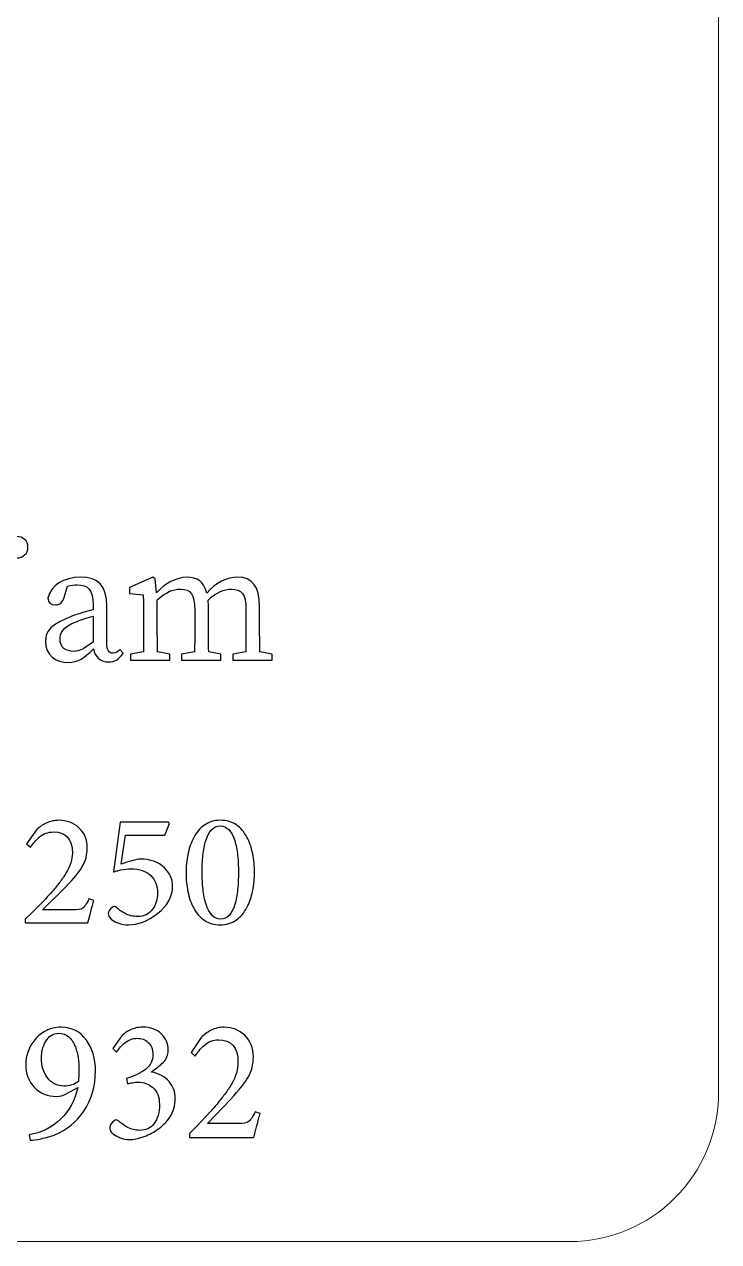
# Model space of a CAD drawing. Header units: millimetres. Extents: x -576 to 618, y 160 to 343.
# Drawn here: x -382.13 to -368.21, y 159.6 to 184.01 of the extents above; entities that cross this region are included whole.
import ezdxf

# ---------------------------------------------------------------- set-up
doc = ezdxf.new("R2010")
doc.units = ezdxf.units.MM
doc.header["$MEASUREMENT"] = 0
doc.layers.add('Layer 1', color=7, linetype='Continuous')

msp = doc.modelspace()

# ---------------------------------------------------------------- linework, layer by layer
at = {"layer": 'Layer 1', "color": 250, "lineweight": 18}
msp.add_open_spline([(-371.198, 199.3977), (-371.198, 199.3977), (-405.028, 199.3977), (-405.028, 199.3977), (-406.672, 199.3977), (-408.013, 198.0567), (-408.013, 196.4127), (-408.013, 196.4127), (-408.013, 162.5827), (-408.013, 162.5827), (-408.013, 160.9387), (-406.672, 159.5977), (-405.028, 159.5977), (-405.028, 159.5977), (-371.198, 159.5977), (-371.198, 159.5977), (-369.554, 159.5977), (-368.213, 160.9387), (-368.213, 162.5827), (-368.213, 162.5827), (-368.213, 196.4127), (-368.213, 196.4127), (-368.213, 198.0567), (-369.554, 199.3977), (-371.198, 199.3977)], degree=3, knots=[0, 0, 0, 0, 0.125, 0.125, 0.125, 0.25, 0.25, 0.25, 0.375, 0.375, 0.375, 0.5, 0.5, 0.5, 0.625, 0.625, 0.625, 0.75, 0.75, 0.75, 0.875, 0.875, 0.875, 1, 1, 1, 1], dxfattribs=at)
at = {"layer": 'Layer 1', "color": 2}
for points, knots in [([(-382.5061, 173.5231), (-382.5061, 173.6529), (-382.4068, 173.7384), (-382.2805, 173.7384), (-382.1539, 173.7384), (-382.0547, 173.6529), (-382.0547, 173.5231), (-382.0547, 173.3966), (-382.1539, 173.3078), (-382.2805, 173.3078), (-382.4068, 173.3078), (-382.5061, 173.3966), (-382.5061, 173.5231)], [0, 0, 0, 0, 0.25, 0.25, 0.25, 0.5, 0.5, 0.5, 0.75, 0.75, 0.75, 1, 1, 1, 1]), ([(-380.7483, 172.2674), (-380.7483, 172.2674), (-380.7483, 172.3507), (-380.7483, 172.3507), (-380.7483, 172.6856), (-380.8441, 172.7675), (-381.0699, 172.7675), (-381.1228, 172.7675), (-381.1866, 172.763), (-381.2612, 172.7444), (-381.2612, 172.7444), (-381.3296, 172.5181), (-381.3296, 172.5181), (-381.3602, 172.4189), (-381.4116, 172.3645), (-381.5039, 172.3645), (-381.5963, 172.3645), (-381.651, 172.4157), (-381.6579, 172.5012), (-381.5928, 172.761), (-381.34, 172.9215), (-380.9982, 172.9215), (-380.6461, 172.9215), (-380.4752, 172.761), (-380.4752, 172.33), (-380.4752, 172.33), (-380.4752, 171.6055), (-380.4752, 171.6055), (-380.4752, 171.4518), (-380.4273, 171.3971), (-380.3487, 171.3971), (-380.2906, 171.3971), (-380.2529, 171.4277), (-380.2155, 171.4722), (-380.2155, 171.4722), (-380.1469, 171.3971), (-380.1469, 171.3971), (-380.2288, 171.2673), (-380.3212, 171.2228), (-380.4373, 171.2228), (-380.5989, 171.2228), (-380.7123, 171.3237), (-380.7411, 171.4864), (-380.9297, 171.2999), (-381.0451, 171.2124), (-381.2442, 171.2124), (-381.4936, 171.2124), (-381.7024, 171.356), (-381.7024, 171.6396), (-381.7024, 171.8312), (-381.5997, 171.9848), (-381.1415, 172.1525), (-381.0345, 172.1907), (-380.8872, 172.2348), (-380.7483, 172.2674)], [0, 0, 0, 0, 0.0555556, 0.0555556, 0.0555556, 0.1111111, 0.1111111, 0.1111111, 0.1666667, 0.1666667, 0.1666667, 0.2222222, 0.2222222, 0.2222222, 0.2777778, 0.2777778, 0.2777778, 0.3333333, 0.3333333, 0.3333333, 0.3888889, 0.3888889, 0.3888889, 0.4444444, 0.4444444, 0.4444444, 0.5, 0.5, 0.5, 0.5555556, 0.5555556, 0.5555556, 0.6111111, 0.6111111, 0.6111111, 0.6666667, 0.6666667, 0.6666667, 0.7222222, 0.7222222, 0.7222222, 0.7777778, 0.7777778, 0.7777778, 0.8333333, 0.8333333, 0.8333333, 0.8888889, 0.8888889, 0.8888889, 0.9444444, 0.9444444, 0.9444444, 1, 1, 1, 1]), ([(-377.4063, 171.4255), (-377.4063, 171.4255), (-377.162, 171.3764), (-377.162, 171.3764), (-377.162, 171.3764), (-377.162, 171.257), (-377.162, 171.257), (-377.162, 171.257), (-377.4015, 171.257), (-377.4015, 171.257), (-377.4015, 171.257), (-377.6953, 171.257), (-377.6953, 171.257), (-377.6953, 171.257), (-377.9482, 171.257), (-377.9482, 171.257), (-377.9482, 171.257), (-377.9482, 171.3764), (-377.9482, 171.3764), (-377.9482, 171.3764), (-377.6903, 171.4235), (-377.6903, 171.4235), (-377.6868, 171.5935), (-377.685, 171.8171), (-377.685, 171.9747), (-377.685, 171.9747), (-377.685, 172.2687), (-377.685, 172.2687), (-377.685, 172.5902), (-377.774, 172.6821), (-377.9755, 172.6821), (-378.1243, 172.6821), (-378.2636, 172.6248), (-378.4454, 172.4633), (-378.4399, 172.4104), (-378.4371, 172.3523), (-378.4371, 172.289), (-378.4371, 172.289), (-378.4371, 171.9747), (-378.4371, 171.9747), (-378.4371, 171.8177), (-378.4353, 171.5953), (-378.4318, 171.4255), (-378.4318, 171.4255), (-378.1877, 171.3764), (-378.1877, 171.3764), (-378.1877, 171.3764), (-378.1877, 171.257), (-378.1877, 171.257), (-378.1877, 171.257), (-378.4268, 171.257), (-378.4268, 171.257), (-378.4268, 171.257), (-378.7207, 171.257), (-378.7207, 171.257), (-378.7207, 171.257), (-378.9739, 171.257), (-378.9739, 171.257), (-378.9739, 171.257), (-378.9739, 171.3764), (-378.9739, 171.3764), (-378.9739, 171.3764), (-378.7159, 171.4235), (-378.7159, 171.4235), (-378.7125, 171.5935), (-378.7107, 171.8171), (-378.7107, 171.9747), (-378.7107, 171.9747), (-378.7107, 172.2618), (-378.7107, 172.2618), (-378.7107, 172.5799), (-378.7926, 172.6821), (-378.9975, 172.6821), (-379.1569, 172.6821), (-379.2854, 172.6204), (-379.4624, 172.4701), (-379.4624, 172.4701), (-379.4624, 171.9747), (-379.4624, 171.9747), (-379.4624, 171.8222), (-379.4608, 171.597), (-379.4573, 171.4255), (-379.4573, 171.4255), (-379.2129, 171.3764), (-379.2129, 171.3764), (-379.2129, 171.3764), (-379.2129, 171.257), (-379.2129, 171.257), (-379.2129, 171.257), (-379.4523, 171.257), (-379.4523, 171.257), (-379.4523, 171.257), (-379.7462, 171.257), (-379.7462, 171.257), (-379.7462, 171.257), (-379.9991, 171.257), (-379.9991, 171.257), (-379.9991, 171.257), (-379.9991, 171.3764), (-379.9991, 171.3764), (-379.9991, 171.3764), (-379.7413, 171.4235), (-379.7413, 171.4235), (-379.7377, 171.5952), (-379.7359, 171.8216), (-379.7359, 171.9747), (-379.7359, 171.9747), (-379.7359, 172.1353), (-379.7359, 172.1353), (-379.7359, 172.3234), (-379.7394, 172.4292), (-379.7462, 172.5659), (-379.7462, 172.5659), (-380.0198, 172.5967), (-380.0198, 172.5967), (-380.0198, 172.5967), (-380.0198, 172.7166), (-380.0198, 172.7166), (-380.0198, 172.7166), (-379.5547, 172.9215), (-379.5547, 172.9215), (-379.5547, 172.9215), (-379.5037, 172.8874), (-379.5037, 172.8874), (-379.5037, 172.8874), (-379.4749, 172.611), (-379.4749, 172.611), (-379.3133, 172.7903), (-379.083, 172.9215), (-378.8712, 172.9215), (-378.6586, 172.9215), (-378.5265, 172.8268), (-378.4697, 172.6037), (-378.2962, 172.814), (-378.0668, 172.9215), (-377.8455, 172.9215), (-377.5724, 172.9215), (-377.4115, 172.7506), (-377.4115, 172.327), (-377.4115, 172.327), (-377.4115, 171.9747), (-377.4115, 171.9747), (-377.4115, 171.8177), (-377.4097, 171.5952), (-377.4063, 171.4255)], [0, 0, 0, 0, 0.0208333, 0.0208333, 0.0208333, 0.0416667, 0.0416667, 0.0416667, 0.0625, 0.0625, 0.0625, 0.0833333, 0.0833333, 0.0833333, 0.1041667, 0.1041667, 0.1041667, 0.125, 0.125, 0.125, 0.1458333, 0.1458333, 0.1458333, 0.1666667, 0.1666667, 0.1666667, 0.1875, 0.1875, 0.1875, 0.2083333, 0.2083333, 0.2083333, 0.2291667, 0.2291667, 0.2291667, 0.25, 0.25, 0.25, 0.2708333, 0.2708333, 0.2708333, 0.2916667, 0.2916667, 0.2916667, 0.3125, 0.3125, 0.3125, 0.3333333, 0.3333333, 0.3333333, 0.3541667, 0.3541667, 0.3541667, 0.375, 0.375, 0.375, 0.3958333, 0.3958333, 0.3958333, 0.4166667, 0.4166667, 0.4166667, 0.4375, 0.4375, 0.4375, 0.4583333, 0.4583333, 0.4583333, 0.4791667, 0.4791667, 0.4791667, 0.5, 0.5, 0.5, 0.5208333, 0.5208333, 0.5208333, 0.5416667, 0.5416667, 0.5416667, 0.5625, 0.5625, 0.5625, 0.5833333, 0.5833333, 0.5833333, 0.6041667, 0.6041667, 0.6041667, 0.625, 0.625, 0.625, 0.6458333, 0.6458333, 0.6458333, 0.6666667, 0.6666667, 0.6666667, 0.6875, 0.6875, 0.6875, 0.7083333, 0.7083333, 0.7083333, 0.7291667, 0.7291667, 0.7291667, 0.75, 0.75, 0.75, 0.7708333, 0.7708333, 0.7708333, 0.7916667, 0.7916667, 0.7916667, 0.8125, 0.8125, 0.8125, 0.8333333, 0.8333333, 0.8333333, 0.8541667, 0.8541667, 0.8541667, 0.875, 0.875, 0.875, 0.8958333, 0.8958333, 0.8958333, 0.9166667, 0.9166667, 0.9166667, 0.9375, 0.9375, 0.9375, 0.9583333, 0.9583333, 0.9583333, 0.9791667, 0.9791667, 0.9791667, 1, 1, 1, 1]), ([(-380.7483, 171.6207), (-380.7483, 171.6207), (-380.7483, 172.1406), (-380.7483, 172.1406), (-380.8702, 172.108), (-380.9958, 172.0658), (-381.0699, 172.0361), (-381.3774, 171.9166), (-381.4116, 171.7866), (-381.4116, 171.6876), (-381.4116, 171.5064), (-381.292, 171.4347), (-381.1349, 171.4347), (-381.0183, 171.4347), (-380.9505, 171.4768), (-380.7483, 171.6207)], [0, 0, 0, 0, 0.2, 0.2, 0.2, 0.4, 0.4, 0.4, 0.6, 0.6, 0.6, 0.8, 0.8, 0.8, 1, 1, 1, 1]), ([(-380.7329, 166.4386), (-380.7522, 166.3762), (-380.7732, 166.3011), (-380.7952, 166.2136), (-380.7952, 166.2136), (-380.8531, 165.989), (-380.8531, 165.989), (-380.8531, 165.989), (-382.1082, 165.989), (-382.1082, 165.989), (-382.1082, 165.989), (-382.1082, 166.0669), (-382.1082, 166.0669), (-382.1082, 166.0669), (-381.9704, 166.2005), (-381.9704, 166.2005), (-381.9704, 166.2005), (-381.6989, 166.4741), (-381.6989, 166.4741), (-381.6541, 166.523), (-381.6128, 166.5698), (-381.5742, 166.6142), (-381.5132, 166.6839), (-381.4629, 166.7448), (-381.4229, 166.7969), (-381.371, 166.8634), (-381.3271, 166.9265), (-381.2917, 166.986), (-381.207, 167.1296), (-381.1645, 167.2639), (-381.1645, 167.3886), (-381.1645, 167.672), (-381.2924, 167.8135), (-381.5473, 167.8135), (-381.6482, 167.8135), (-381.7417, 167.7788), (-381.8278, 167.709), (-381.8604, 167.6823), (-381.8932, 167.6488), (-381.9256, 167.6089), (-381.9511, 167.5806), (-381.9769, 167.5466), (-382.0035, 167.5065), (-382.0035, 167.5065), (-382.0813, 167.5779), (-382.0813, 167.5779), (-382.0813, 167.5779), (-381.8836, 167.8535), (-381.8836, 167.8535), (-381.8257, 167.9113), (-381.7602, 167.9575), (-381.6875, 167.9915), (-381.6076, 168.0285), (-381.5223, 168.0471), (-381.4318, 168.0471), (-381.2745, 168.0471), (-381.1418, 167.9975), (-381.0334, 167.8983), (-380.9206, 167.7942), (-380.8645, 167.6591), (-380.8645, 167.4931), (-380.8645, 167.3581), (-380.8976, 167.2326), (-380.9644, 167.1173), (-381.0267, 167.0119), (-381.1401, 166.8753), (-381.3048, 166.7076), (-381.3048, 166.7076), (-381.761, 166.2494), (-381.761, 166.2494), (-381.761, 166.2494), (-381.1581, 166.2494), (-381.1581, 166.2494), (-381.0616, 166.2494), (-380.9971, 166.2597), (-380.9644, 166.2804), (-380.9259, 166.3041), (-380.8815, 166.3672), (-380.831, 166.4697), (-380.831, 166.4697), (-380.7329, 166.4386), (-380.7329, 166.4386)], [0, 0, 0, 0, 0.037037, 0.037037, 0.037037, 0.0740741, 0.0740741, 0.0740741, 0.1111111, 0.1111111, 0.1111111, 0.1481481, 0.1481481, 0.1481481, 0.1851852, 0.1851852, 0.1851852, 0.2222222, 0.2222222, 0.2222222, 0.2592593, 0.2592593, 0.2592593, 0.2962963, 0.2962963, 0.2962963, 0.3333333, 0.3333333, 0.3333333, 0.3703704, 0.3703704, 0.3703704, 0.4074074, 0.4074074, 0.4074074, 0.4444444, 0.4444444, 0.4444444, 0.4814815, 0.4814815, 0.4814815, 0.5185185, 0.5185185, 0.5185185, 0.5555556, 0.5555556, 0.5555556, 0.5925926, 0.5925926, 0.5925926, 0.6296296, 0.6296296, 0.6296296, 0.6666667, 0.6666667, 0.6666667, 0.7037037, 0.7037037, 0.7037037, 0.7407407, 0.7407407, 0.7407407, 0.7777778, 0.7777778, 0.7777778, 0.8148148, 0.8148148, 0.8148148, 0.8518519, 0.8518519, 0.8518519, 0.8888889, 0.8888889, 0.8888889, 0.9259259, 0.9259259, 0.9259259, 0.962963, 0.962963, 0.962963, 1, 1, 1, 1]), ([(-380.1831, 167.1662), (-380.1062, 167.1957), (-380.0363, 167.2196), (-379.9739, 167.237), (-379.8967, 167.2581), (-379.8382, 167.2685), (-379.7982, 167.2685), (-379.5995, 167.2685), (-379.4399, 167.2106), (-379.3197, 167.0948), (-379.2102, 166.9912), (-379.1551, 166.8665), (-379.1551, 166.721), (-379.1551, 166.5209), (-379.256, 166.339), (-379.4578, 166.176), (-379.6535, 166.0262), (-379.8478, 165.9511), (-380.0407, 165.9511), (-380.1103, 165.9511), (-380.1803, 165.9639), (-380.2499, 165.989), (-380.3092, 166.0113), (-380.354, 166.0365), (-380.3836, 166.0648), (-380.4293, 166.1075), (-380.4493, 166.1461), (-380.4435, 166.1801), (-380.4435, 166.2205), (-380.4185, 166.2605), (-380.3677, 166.3004), (-380.3381, 166.3228), (-380.3078, 166.3211), (-380.2768, 166.296), (-380.2529, 166.2753), (-380.2306, 166.2566), (-380.21, 166.2405), (-380.1785, 166.2182), (-380.1475, 166.1989), (-380.1165, 166.1826), (-380.0336, 166.1395), (-379.9468, 166.1183), (-379.8561, 166.1183), (-379.73, 166.1183), (-379.6305, 166.1661), (-379.5577, 166.2625), (-379.4913, 166.35), (-379.4578, 166.4578), (-379.4578, 166.5854), (-379.4578, 166.7334), (-379.503, 166.8516), (-379.5936, 166.9391), (-379.687, 167.0294), (-379.8195, 167.0749), (-379.9918, 167.0749), (-380.0543, 167.0749), (-380.12, 167.0673), (-380.19, 167.0525), (-380.2164, 167.0466), (-380.244, 167.0395), (-380.2722, 167.0305), (-380.2722, 167.0305), (-380.3257, 167.0149), (-380.3257, 167.0149), (-380.3285, 167.0133), (-380.3329, 167.0119), (-380.3388, 167.0105), (-380.3388, 167.0105), (-380.2054, 168.0071), (-380.2054, 168.0071), (-380.2054, 168.0071), (-379.2373, 168.0071), (-379.2373, 168.0071), (-379.2373, 168.0071), (-379.2175, 167.9826), (-379.2175, 167.9826), (-379.2175, 167.9826), (-379.3087, 167.749), (-379.3087, 167.749), (-379.3087, 167.749), (-380.0963, 167.749), (-380.0963, 167.749), (-380.0963, 167.749), (-380.1831, 167.1662), (-380.1831, 167.1662)], [0, 0, 0, 0, 0.0357143, 0.0357143, 0.0357143, 0.0714286, 0.0714286, 0.0714286, 0.1071429, 0.1071429, 0.1071429, 0.1428571, 0.1428571, 0.1428571, 0.1785714, 0.1785714, 0.1785714, 0.2142857, 0.2142857, 0.2142857, 0.25, 0.25, 0.25, 0.2857143, 0.2857143, 0.2857143, 0.3214286, 0.3214286, 0.3214286, 0.3571429, 0.3571429, 0.3571429, 0.3928571, 0.3928571, 0.3928571, 0.4285714, 0.4285714, 0.4285714, 0.4642857, 0.4642857, 0.4642857, 0.5, 0.5, 0.5, 0.5357143, 0.5357143, 0.5357143, 0.5714286, 0.5714286, 0.5714286, 0.6071429, 0.6071429, 0.6071429, 0.6428571, 0.6428571, 0.6428571, 0.6785714, 0.6785714, 0.6785714, 0.7142857, 0.7142857, 0.7142857, 0.75, 0.75, 0.75, 0.7857143, 0.7857143, 0.7857143, 0.8214286, 0.8214286, 0.8214286, 0.8571429, 0.8571429, 0.8571429, 0.8928571, 0.8928571, 0.8928571, 0.9285714, 0.9285714, 0.9285714, 0.9642857, 0.9642857, 0.9642857, 1, 1, 1, 1]), ([(-378.1939, 168.0471), (-378.074, 168.0471), (-377.9679, 168.0161), (-377.8758, 167.9538), (-377.7929, 167.8971), (-377.7229, 167.8165), (-377.6668, 167.7113), (-377.6147, 167.6147), (-377.5756, 167.5028), (-377.5485, 167.3753), (-377.5251, 167.2563), (-377.5131, 167.1311), (-377.5131, 166.9991), (-377.5131, 166.8748), (-377.5251, 166.7538), (-377.5485, 166.6367), (-377.5756, 166.5075), (-377.6147, 166.3948), (-377.6668, 166.2983), (-377.7246, 166.1899), (-377.795, 166.1068), (-377.8779, 166.0489), (-377.9716, 165.9837), (-378.0784, 165.9511), (-378.1983, 165.9511), (-378.32, 165.9511), (-378.4271, 165.9817), (-378.5187, 166.0423), (-378.6035, 166.099), (-378.6748, 166.1787), (-378.7324, 166.2829), (-378.7844, 166.3776), (-378.8237, 166.4896), (-378.8505, 166.6187), (-378.8742, 166.7359), (-378.8859, 166.862), (-378.8859, 166.997), (-378.8859, 167.1231), (-378.8742, 167.2446), (-378.8505, 167.3618), (-378.8237, 167.4894), (-378.7844, 167.6024), (-378.7324, 167.7001), (-378.6748, 167.8084), (-378.6035, 167.8913), (-378.5187, 167.9492), (-378.4254, 168.0147), (-378.3186, 168.0471), (-378.1983, 168.0471), (-378.1983, 168.0471), (-378.1939, 168.0471), (-378.1939, 168.0471)], [0, 0, 0, 0, 0.0588235, 0.0588235, 0.0588235, 0.1176471, 0.1176471, 0.1176471, 0.1764706, 0.1764706, 0.1764706, 0.2352941, 0.2352941, 0.2352941, 0.2941176, 0.2941176, 0.2941176, 0.3529412, 0.3529412, 0.3529412, 0.4117647, 0.4117647, 0.4117647, 0.4705882, 0.4705882, 0.4705882, 0.5294118, 0.5294118, 0.5294118, 0.5882353, 0.5882353, 0.5882353, 0.6470588, 0.6470588, 0.6470588, 0.7058824, 0.7058824, 0.7058824, 0.7647059, 0.7647059, 0.7647059, 0.8235294, 0.8235294, 0.8235294, 0.8823529, 0.8823529, 0.8823529, 0.9411765, 0.9411765, 0.9411765, 1, 1, 1, 1]), ([(-378.2008, 167.9337), (-378.3327, 167.9337), (-378.4291, 167.8351), (-378.4899, 167.6378), (-378.5166, 167.5547), (-378.5359, 167.4552), (-378.5476, 167.3395), (-378.5584, 167.237), (-378.5635, 167.1252), (-378.5635, 167.0035), (-378.5635, 166.8833), (-378.5573, 166.7713), (-378.5457, 166.6677), (-378.5322, 166.5519), (-378.5122, 166.4517), (-378.4856, 166.3672), (-378.4201, 166.1654), (-378.323, 166.0648), (-378.1939, 166.0648), (-378.0637, 166.0648), (-377.9679, 166.1647), (-377.9069, 166.3652), (-377.8818, 166.4481), (-377.8631, 166.548), (-377.8514, 166.6652), (-377.8411, 166.768), (-377.8359, 166.8806), (-377.8359, 167.0035), (-377.8359, 167.1268), (-377.8411, 167.2396), (-377.8514, 167.3418), (-377.8648, 167.4575), (-377.8842, 167.5569), (-377.9093, 167.6399), (-377.9716, 167.8358), (-378.0681, 167.9337), (-378.1983, 167.9337), (-378.1983, 167.9337), (-378.2008, 167.9337), (-378.2008, 167.9337)], [0, 0, 0, 0, 0.0769231, 0.0769231, 0.0769231, 0.1538462, 0.1538462, 0.1538462, 0.2307692, 0.2307692, 0.2307692, 0.3076923, 0.3076923, 0.3076923, 0.3846154, 0.3846154, 0.3846154, 0.4615385, 0.4615385, 0.4615385, 0.5384615, 0.5384615, 0.5384615, 0.6153846, 0.6153846, 0.6153846, 0.6923077, 0.6923077, 0.6923077, 0.7692308, 0.7692308, 0.7692308, 0.8461538, 0.8461538, 0.8461538, 0.9230769, 0.9230769, 0.9230769, 1, 1, 1, 1]), ([(-381.3861, 163.8978), (-381.1759, 163.8978), (-381.0078, 163.811), (-380.8815, 163.6371), (-380.7612, 163.4743), (-380.7008, 163.2697), (-380.7008, 163.0225), (-380.7008, 162.713), (-380.7794, 162.443), (-380.9362, 162.2118), (-381.0795, 161.9983), (-381.272, 161.8414), (-381.5143, 161.7408), (-381.5949, 161.7087), (-381.6879, 161.6826), (-381.7929, 161.6621), (-381.8829, 161.6426), (-381.9552, 161.6324), (-382.0099, 161.6311), (-382.0099, 161.6311), (-382.0306, 161.7383), (-382.0306, 161.7383), (-381.784, 161.7799), (-381.5738, 161.885), (-381.3999, 162.054), (-381.2263, 162.2245), (-381.1122, 162.4367), (-381.0574, 162.6904), (-381.0574, 162.6904), (-381.2766, 162.568), (-381.2766, 162.568), (-381.345, 162.5298), (-381.413, 162.5108), (-381.4798, 162.5108), (-381.6627, 162.5108), (-381.8119, 162.5721), (-381.9277, 162.6948), (-382.042, 162.8143), (-382.0992, 162.9669), (-382.0992, 163.1516), (-382.0992, 163.3349), (-382.0368, 163.5016), (-381.9118, 163.6516), (-381.8494, 163.7262), (-381.7754, 163.7852), (-381.69, 163.8282), (-381.5972, 163.8748), (-381.4973, 163.8978), (-381.3909, 163.8978), (-381.3909, 163.8978), (-381.3861, 163.8978), (-381.3861, 163.8978)], [0, 0, 0, 0, 0.0588235, 0.0588235, 0.0588235, 0.1176471, 0.1176471, 0.1176471, 0.1764706, 0.1764706, 0.1764706, 0.2352941, 0.2352941, 0.2352941, 0.2941176, 0.2941176, 0.2941176, 0.3529412, 0.3529412, 0.3529412, 0.4117647, 0.4117647, 0.4117647, 0.4705882, 0.4705882, 0.4705882, 0.5294118, 0.5294118, 0.5294118, 0.5882353, 0.5882353, 0.5882353, 0.6470588, 0.6470588, 0.6470588, 0.7058824, 0.7058824, 0.7058824, 0.7647059, 0.7647059, 0.7647059, 0.8235294, 0.8235294, 0.8235294, 0.8823529, 0.8823529, 0.8823529, 0.9411765, 0.9411765, 0.9411765, 1, 1, 1, 1]), ([(-379.5767, 162.9986), (-379.4276, 162.9713), (-379.3101, 162.9077), (-379.2247, 162.8075), (-379.1427, 162.7116), (-379.1023, 162.5976), (-379.1037, 162.4653), (-379.1037, 162.33), (-379.1396, 162.2057), (-379.2111, 162.0922), (-379.2736, 161.9969), (-379.3597, 161.9122), (-379.4693, 161.8389), (-379.5605, 161.7767), (-379.6597, 161.7281), (-379.7662, 161.6928), (-379.8592, 161.6611), (-379.9378, 161.6451), (-380.0015, 161.6451), (-380.0745, 161.6451), (-380.1472, 161.6596), (-380.2185, 161.6883), (-380.2795, 161.7122), (-380.3253, 161.7383), (-380.3556, 161.7669), (-380.3984, 161.8039), (-380.4174, 161.8477), (-380.4128, 161.8984), (-380.4084, 161.9433), (-380.3801, 161.9838), (-380.3285, 162.0205), (-380.2995, 162.0445), (-380.2706, 162.0445), (-380.2416, 162.0205), (-380.2171, 161.9983), (-380.192, 161.9775), (-380.1661, 161.9585), (-380.1342, 161.9345), (-380.1014, 161.9136), (-380.068, 161.8963), (-379.9842, 161.8518), (-379.8988, 161.8294), (-379.812, 161.8294), (-379.6932, 161.8294), (-379.5988, 161.8731), (-379.5285, 161.9606), (-379.4555, 162.0551), (-379.419, 162.1849), (-379.419, 162.3507), (-379.419, 162.4974), (-379.4661, 162.6121), (-379.5605, 162.6948), (-379.6397, 162.7637), (-379.7352, 162.7977), (-379.8461, 162.7977), (-379.8799, 162.7977), (-379.9178, 162.7936), (-379.9605, 162.7857), (-379.9957, 162.7795), (-380.0283, 162.7713), (-380.0587, 162.762), (-380.0587, 162.762), (-380.0793, 162.867), (-380.0793, 162.867), (-379.9971, 162.8943), (-379.9261, 162.9222), (-379.8668, 162.9507), (-379.7996, 162.9828), (-379.7442, 163.0163), (-379.7001, 163.051), (-379.5995, 163.1341), (-379.5492, 163.2336), (-379.5492, 163.35), (-379.5492, 163.4537), (-379.5806, 163.5351), (-379.6429, 163.5944), (-379.7008, 163.648), (-379.7762, 163.6753), (-379.8692, 163.6753), (-379.9543, 163.6753), (-380.0352, 163.6459), (-380.1114, 163.5868), (-380.1707, 163.5405), (-380.2265, 163.4768), (-380.2782, 163.3955), (-380.2782, 163.3955), (-380.3512, 163.4695), (-380.3512, 163.4695), (-380.3512, 163.4695), (-380.1983, 163.6945), (-380.1983, 163.6945), (-380.1466, 163.7548), (-380.0846, 163.8027), (-380.0129, 163.8379), (-379.9323, 163.8778), (-379.8478, 163.8978), (-379.7593, 163.8978), (-379.7593, 163.8978), (-379.7573, 163.8978), (-379.7573, 163.8978), (-379.6018, 163.8978), (-379.4768, 163.8541), (-379.3825, 163.7662), (-379.2894, 163.6801), (-379.2429, 163.5694), (-379.2429, 163.4338), (-379.2429, 163.3415), (-379.2766, 163.2602), (-379.3434, 163.1899), (-379.4075, 163.1309), (-379.4851, 163.0696), (-379.5767, 163.0059), (-379.5767, 163.0059), (-379.5767, 162.9986), (-379.5767, 162.9986)], [0, 0, 0, 0, 0.0263158, 0.0263158, 0.0263158, 0.0526316, 0.0526316, 0.0526316, 0.0789474, 0.0789474, 0.0789474, 0.1052632, 0.1052632, 0.1052632, 0.1315789, 0.1315789, 0.1315789, 0.1578947, 0.1578947, 0.1578947, 0.1842105, 0.1842105, 0.1842105, 0.2105263, 0.2105263, 0.2105263, 0.2368421, 0.2368421, 0.2368421, 0.2631579, 0.2631579, 0.2631579, 0.2894737, 0.2894737, 0.2894737, 0.3157895, 0.3157895, 0.3157895, 0.3421053, 0.3421053, 0.3421053, 0.3684211, 0.3684211, 0.3684211, 0.3947368, 0.3947368, 0.3947368, 0.4210526, 0.4210526, 0.4210526, 0.4473684, 0.4473684, 0.4473684, 0.4736842, 0.4736842, 0.4736842, 0.5, 0.5, 0.5, 0.5263158, 0.5263158, 0.5263158, 0.5526316, 0.5526316, 0.5526316, 0.5789474, 0.5789474, 0.5789474, 0.6052632, 0.6052632, 0.6052632, 0.6315789, 0.6315789, 0.6315789, 0.6578947, 0.6578947, 0.6578947, 0.6842105, 0.6842105, 0.6842105, 0.7105263, 0.7105263, 0.7105263, 0.7368421, 0.7368421, 0.7368421, 0.7631579, 0.7631579, 0.7631579, 0.7894737, 0.7894737, 0.7894737, 0.8157895, 0.8157895, 0.8157895, 0.8421053, 0.8421053, 0.8421053, 0.8684211, 0.8684211, 0.8684211, 0.8947368, 0.8947368, 0.8947368, 0.9210526, 0.9210526, 0.9210526, 0.9473684, 0.9473684, 0.9473684, 0.9736842, 0.9736842, 0.9736842, 1, 1, 1, 1]), ([(-377.4015, 162.1686), (-377.4215, 162.1021), (-377.4424, 162.0212), (-377.4656, 161.9271), (-377.4656, 161.9271), (-377.5248, 161.6858), (-377.5248, 161.6858), (-377.5248, 161.6858), (-378.8136, 161.6858), (-378.8136, 161.6858), (-378.8136, 161.6858), (-378.8136, 161.7693), (-378.8136, 161.7693), (-378.8136, 161.7693), (-378.6721, 161.9129), (-378.6721, 161.9129), (-378.6721, 161.9129), (-378.3933, 162.2068), (-378.3933, 162.2068), (-378.3475, 162.2597), (-378.3048, 162.3099), (-378.2651, 162.3578), (-378.2028, 162.4327), (-378.1512, 162.498), (-378.1101, 162.5538), (-378.0568, 162.6256), (-378.0116, 162.6934), (-377.9751, 162.7571), (-377.8882, 162.9118), (-377.8448, 163.0558), (-377.8448, 163.1899), (-377.8448, 163.4945), (-377.9761, 163.6466), (-378.238, 163.6466), (-378.3413, 163.6466), (-378.4374, 163.6091), (-378.526, 163.5343), (-378.5594, 163.5053), (-378.5928, 163.4695), (-378.6262, 163.4265), (-378.6523, 163.3965), (-378.6789, 163.3597), (-378.7061, 163.3167), (-378.7061, 163.3167), (-378.786, 163.393), (-378.786, 163.393), (-378.786, 163.393), (-378.5828, 163.6897), (-378.5828, 163.6897), (-378.5237, 163.7517), (-378.4564, 163.8013), (-378.3816, 163.8379), (-378.2996, 163.8778), (-378.2118, 163.8978), (-378.1191, 163.8978), (-377.9576, 163.8978), (-377.8211, 163.8443), (-377.7102, 163.7375), (-377.5944, 163.6259), (-377.5365, 163.4807), (-377.5365, 163.3021), (-377.5365, 163.1571), (-377.5706, 163.0225), (-377.6392, 162.8983), (-377.7033, 162.785), (-377.8198, 162.6383), (-377.9886, 162.4582), (-377.9886, 162.4582), (-378.4571, 161.9655), (-378.4571, 161.9655), (-378.4571, 161.9655), (-377.8379, 161.9655), (-377.8379, 161.9655), (-377.7387, 161.9655), (-377.6726, 161.9768), (-377.6392, 161.999), (-377.5999, 162.0248), (-377.5541, 162.0922), (-377.5021, 162.2023), (-377.5021, 162.2023), (-377.4015, 162.1686), (-377.4015, 162.1686)], [0, 0, 0, 0, 0.037037, 0.037037, 0.037037, 0.0740741, 0.0740741, 0.0740741, 0.1111111, 0.1111111, 0.1111111, 0.1481481, 0.1481481, 0.1481481, 0.1851852, 0.1851852, 0.1851852, 0.2222222, 0.2222222, 0.2222222, 0.2592593, 0.2592593, 0.2592593, 0.2962963, 0.2962963, 0.2962963, 0.3333333, 0.3333333, 0.3333333, 0.3703704, 0.3703704, 0.3703704, 0.4074074, 0.4074074, 0.4074074, 0.4444444, 0.4444444, 0.4444444, 0.4814815, 0.4814815, 0.4814815, 0.5185185, 0.5185185, 0.5185185, 0.5555556, 0.5555556, 0.5555556, 0.5925926, 0.5925926, 0.5925926, 0.6296296, 0.6296296, 0.6296296, 0.6666667, 0.6666667, 0.6666667, 0.7037037, 0.7037037, 0.7037037, 0.7407407, 0.7407407, 0.7407407, 0.7777778, 0.7777778, 0.7777778, 0.8148148, 0.8148148, 0.8148148, 0.8518519, 0.8518519, 0.8518519, 0.8888889, 0.8888889, 0.8888889, 0.9259259, 0.9259259, 0.9259259, 0.962963, 0.962963, 0.962963, 1, 1, 1, 1]), ([(-381.4412, 163.7758), (-381.5524, 163.7758), (-381.64, 163.7193), (-381.7037, 163.6061), (-381.7571, 163.5103), (-381.784, 163.4014), (-381.784, 163.2784), (-381.784, 163.122), (-381.7437, 162.9906), (-381.6627, 162.884), (-381.5772, 162.7724), (-381.467, 162.7165), (-381.3317, 162.7165), (-381.2235, 162.7165), (-381.1273, 162.7467), (-381.0437, 162.8075), (-381.0361, 162.876), (-381.0322, 162.9538), (-381.0322, 163.0418), (-381.0322, 163.1279), (-381.0381, 163.2106), (-381.0506, 163.2904), (-381.0639, 163.3813), (-381.0853, 163.4603), (-381.1142, 163.5271), (-381.148, 163.6036), (-381.1891, 163.6633), (-381.2376, 163.7063), (-381.2941, 163.7528), (-381.3602, 163.7758), (-381.4367, 163.7758), (-381.4367, 163.7758), (-381.4412, 163.7758), (-381.4412, 163.7758)], [0, 0, 0, 0, 0.0909091, 0.0909091, 0.0909091, 0.1818182, 0.1818182, 0.1818182, 0.2727273, 0.2727273, 0.2727273, 0.3636364, 0.3636364, 0.3636364, 0.4545455, 0.4545455, 0.4545455, 0.5454545, 0.5454545, 0.5454545, 0.6363636, 0.6363636, 0.6363636, 0.7272727, 0.7272727, 0.7272727, 0.8181818, 0.8181818, 0.8181818, 0.9090909, 0.9090909, 0.9090909, 1, 1, 1, 1])]:
    msp.add_open_spline(points, degree=3, knots=knots, dxfattribs=at)

doc.saveas('drawing.dxf')
